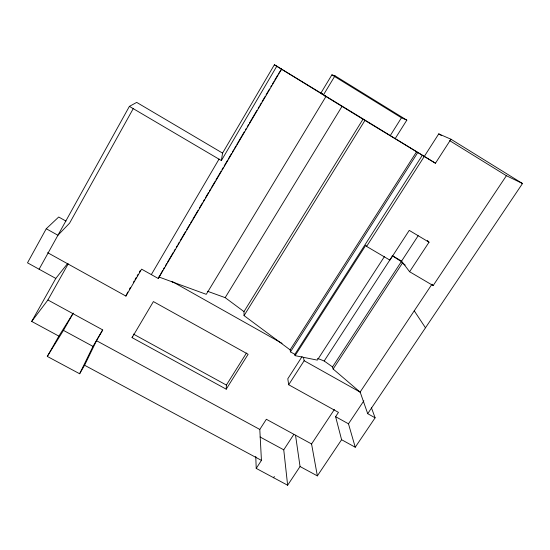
<?xml version="1.0" encoding="UTF-8"?>
<svg xmlns="http://www.w3.org/2000/svg" width="550" height="550" viewBox="0 0 550 550"><rect width="100%" height="100%" fill="white"/><g stroke="black" fill="none" stroke-linecap="round" stroke-linejoin="round"><path stroke-width="0.82" d="M132.598 336.208L132.076 337.631L226.222 389.18L226.38 385.062L246.469 353.031M39.098 269.225L129.387 106.377L221.382 160.566L222.564 153.106L274.374 64.769L323.579 94.689L334.991 75.797L406.814 120.147L395.203 138.566L320.863 93.129L331.891 74.848L334.991 75.797M47.651 252.691L125.916 296.086L141.611 269.156L158.283 278.513L162.745 270.304M125.916 296.086L127.758 292.043M58.871 336.126L47.293 356.421L79.633 373.752L84.59 365.248L96.525 340.697L102.781 329.945L47.912 299.984L31.701 321.434L58.871 336.126L72.903 313.631M79.633 373.752L92.998 346.397L102.493 330.089M65.972 221.086L58.706 217.009L46.255 228.745L27.5 262.831L55.804 278.424L67.478 263.684M133.368 108.398L69.602 223.128L57.929 235.262L46.255 228.745M31.701 321.434L55.804 278.424M47.912 299.984L68.227 263.821M47.293 356.421L63.449 330.378L73.315 313.101M129.477 289.094L130.329 287.623M133.334 282.466L134.193 280.995M135.053 279.517L136.338 277.31M137.197 275.839L138.057 274.361M139.343 272.154L140.202 270.683M151.319 274.608L219.093 159.032M221.382 160.566L276.87 66.076M163.618 268.826L164.484 267.348M165.358 265.863L166.664 263.643M167.537 262.164L173.202 252.546M174.075 251.068L174.948 249.583M176.254 247.363L177.127 245.884M177.994 244.406L179.3 242.186M180.173 240.708L185.405 231.825M186.711 229.604L189.764 224.428M190.637 222.942L191.943 220.722M192.816 219.244L198.041 210.361M199.347 208.141L202.4 202.964M203.273 201.486L204.579 199.265M205.452 197.787L208.498 192.603M209.371 191.125L210.678 188.904M211.551 187.426L215.036 181.5M215.909 180.022L221.141 171.146M222.014 169.661L223.321 167.441M224.187 165.963L227.679 160.043M228.546 158.565L231.598 153.381M232.471 151.903L233.778 149.683M234.651 148.204L235.957 145.984M236.83 144.506L244.234 131.924M245.541 129.704L246.414 128.219M247.287 126.741L248.593 124.52M249.466 123.042L256.877 110.461M258.184 108.24L259.057 106.762M259.923 105.284L261.229 103.063M262.103 101.578L265.155 96.401M266.028 94.923L269.514 89.004M270.82 86.783L271.693 85.298M272.566 83.82L273.873 81.599M274.746 80.121L277.791 74.938M278.664 73.459L281.572 69.183L158.283 278.513M132.076 337.631L153.395 301.586L248.119 354.269L226.222 389.18M158.819 276.966L206.271 294.339L325.964 96.504L281.277 69.018M207.522 291.266L225.177 297.653L341.997 106.411L324.727 95.782L325.964 96.504M384.491 256.486L317.336 360.126L295.075 355.644L294.841 354.337L290.448 351.876L290.118 349.876L244.056 315.618L243.987 311.609L362.986 119.226L435.456 163.226L450.945 139.219L522.5 183.521L367.709 413.689L375.107 417.814L355.238 447.226L341.584 439.718L335.603 416.68L338.47 412.369L288.681 384.752L287.808 378.757L302.081 356.558M244.056 315.618L364.953 120.381M390.239 135.63L401.452 117.789L406.814 120.147M290.118 349.876L416.508 151.869M290.448 351.876L417.739 152.604M294.841 354.337L422.269 155.375M295.075 355.644L365.839 245.211L366.603 246.407L389.902 260.129L409.234 230.388L429.027 242.199L409.606 271.734L433.139 285.594L506.392 175.718L522.5 183.521M366.603 246.407L438.749 133.877L450.945 139.219M300.046 466.524L287.636 485.231L256.224 468.401L261.436 460.384L259.799 429.44L266.351 419.265L311.568 443.96L317.357 475.881L300.046 466.524L295.529 435.201M288.681 384.752L304.15 360.731L303.456 357.328M317.57 358.38L324.184 360.993L392.514 255.867L401.328 261.642L402.414 263.086L405.206 265.072M431.991 284.185L360.099 392.109L333.135 369.009L332.53 366.926L401.328 261.642M409.606 271.734L401.582 261.119L418.179 235.723M333.135 369.009L402.414 263.086M287.636 485.231L283.752 449.817L293.769 434.527M273.515 477.771L274.347 476.506M311.568 443.96L334.4 409.468M355.238 447.226L348.48 423.809L363.859 400.819M317.357 475.881L341.584 439.718M129.387 106.377L136.703 102.403L222.564 153.106M84.59 365.248L261.436 460.384M63.449 330.378L92.998 346.397M260.054 436.968L283.752 449.817M96.525 340.697L259.799 429.44M133.389 334.07L226.394 385.069M335.603 416.68L348.48 423.809M172.954 281.971L282.061 343.365M171.353 281.332L172.838 282.164M304.15 360.731L360.099 392.109M320.863 93.129L323.579 94.689M392.184 255.571L401.582 261.119M341.997 106.411L362.986 119.226M395.203 138.566L435.456 163.226M274.374 64.769L281.572 69.183M331.891 74.848L401.452 117.789M438.749 133.877L441.664 135.678M449.659 140.628L506.392 175.718M324.184 360.993L332.53 366.926M225.177 297.653L243.987 311.609M427.336 240.46L429.027 242.199M432.376 284.653L433.139 285.594M414.246 310.819L425.473 327.8M371.394 407.66L375.107 417.814M360.147 392.033L367.709 413.689M255.75 456.411L256.224 468.401"/></g></svg>
